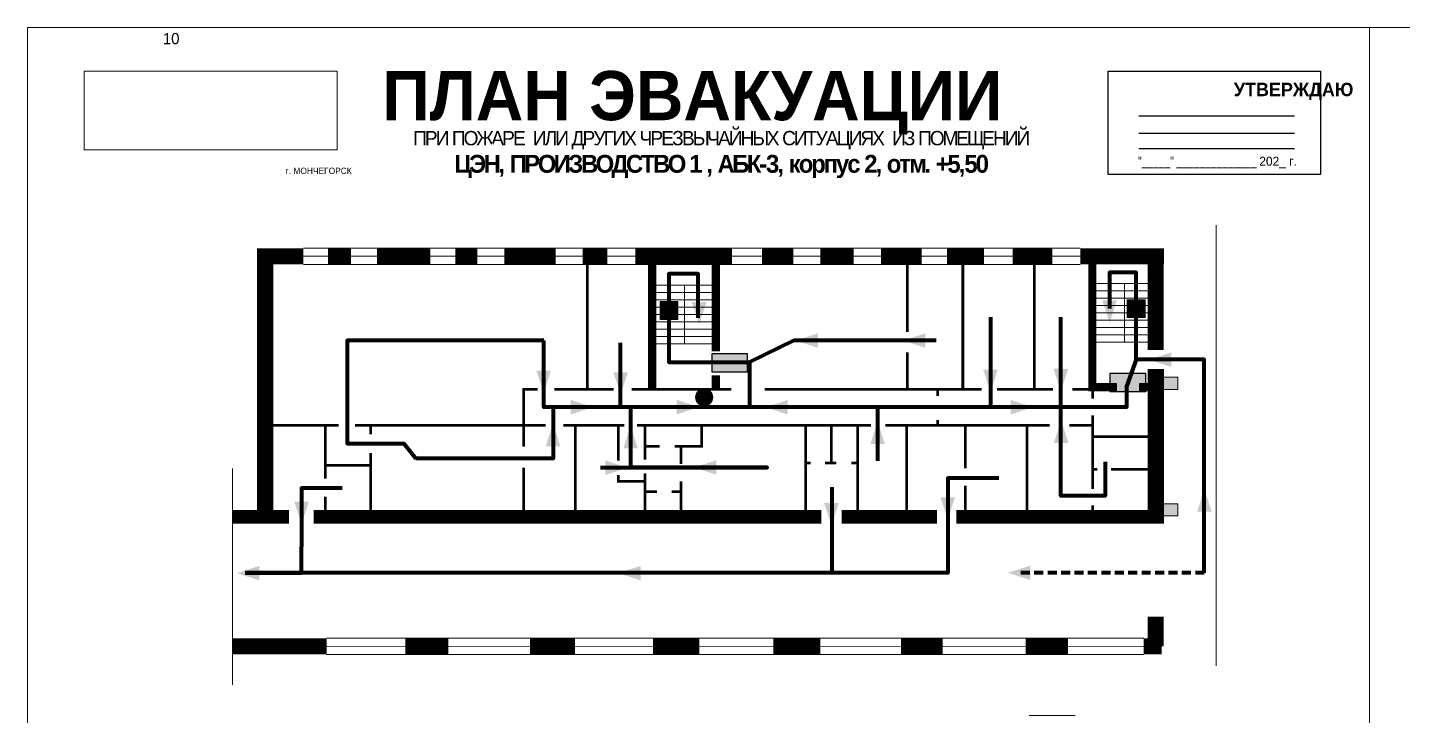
# Model space of a CAD drawing. Header units: millimetres. Extents: x 13810 to 67229, y 12374 to 21950.
# Drawn here: x 38162 to 38777, y 15427 to 15734 of the extents above; entities that cross this region are included whole.
import ezdxf

# ---------------------------------------------------------------- set-up
doc = ezdxf.new("R2010")
doc.units = ezdxf.units.MM
doc.linetypes.add('{ Wide Dash }', pattern=[12, 4, -2, 4, -2])
doc.layers.add('План_Штампы', color=7, linetype='Continuous')
doc.styles.add('обычный', font='arial.ttf')
picture_1 = doc.add_image_def('image1.jpg', size_in_pixel=(337, 105))

# ---------------------------------------------------------------- blocks, each defined once
blk = doc.blocks.new('A$C7B4425F7')
at = {"true_color": 0xffffff}
blk.add_hatch(color=7, dxfattribs=at).paths.add_polyline_path([(0, 0), (-16, 0), (-16, -8), (0, -8)])
h = blk.add_hatch(color=126)
h.paths.add_polyline_path([(-0.2, -0.2), (-15.8, -0.2), (-15.8, -7.8), (-0.2, -7.8)])
h.paths.add_polyline_path([(-11.76, -2.03), (-11.76, -3.66), (-11.17, -3.66, -0.568275), (-11.17, -6.18), (-12.58, -6.18), (-12.58, -2.03)], flags=16)
h.paths.add_polyline_path([(-13.33, -4.12, -0.495768), (-13.59, -6.18), (-15.03, -6.18), (-15.03, -2.03), (-13.59, -2.03, -0.487973)], flags=16)
h.paths.add_polyline_path([(-10.25, -2.03), (-9.48, -2.03), (-9.48, -6.18), (-10.25, -6.18)], flags=16)
h.paths.add_polyline_path([(-13.84, -3.69), (-14.24, -3.69), (-14.24, -3.03), (-13.9, -3.03, -0.692621)], flags=0)
h.paths.add_polyline_path([(-9.15, -2.03), (-8.4, -2.03), (-8.04, -3.07), (-7.68, -2.03), (-6.93, -2.03), (-7.64, -4.1), (-6.93, -6.18), (-7.68, -6.18), (-8.04, -5.14), (-8.4, -6.18), (-9.15, -6.18), (-8.44, -4.1)], flags=16)
h.paths.add_polyline_path([(-11.76, -4.46), (-11.42, -4.46, -0.692621), (-11.36, -5.12), (-11.76, -5.12)], flags=0)
h.paths.add_polyline_path([(-13.9, -5.2), (-14.24, -5.2), (-14.24, -4.55), (-13.84, -4.55, -0.708038)], flags=0)
edge = h.paths.add_edge_path(flags=16)
edge.add_ellipse((-5.51, -4.08), major_axis=(0, 2.05), ratio=0.586184, start_angle=0, end_angle=360)
edge = h.paths.add_edge_path(flags=0)
edge.add_ellipse((-5.51, -4.08), major_axis=(0, 1.14), ratio=0.454828, start_angle=0, end_angle=360)
h.paths.add_polyline_path([(-4.13, -4.96, 0.377264), (-3.48, -4.52, 0.0555), (-3.16, -2.03), (-1.66, -2.03), (-1.66, -4.96), (-0.96, -4.96), (-0.96, -7.01), (-1.75, -7.01), (-1.75, -6.18), (-3.3, -6.18), (-3.3, -7.02), (-4.13, -7.02)], flags=16)
h.paths.add_polyline_path([(-2.73, -2.91), (-2.28, -2.91), (-2.28, -4.96), (-3.05, -4.96, 0.079136)], flags=0)
at = {"color": 126}
blk.add_lwpolyline([(-16, -8), (0, -8), (0, 0), (-16, 0)], close=True, dxfattribs=at)
blk = doc.blocks.new('A$C7B8C2D5B')
at = {"lineweight": 0}
h = blk.add_hatch(color=5, dxfattribs=at)
h.dxf.hatch_style = 1
h.paths.add_polyline_path([(1.4, -3.02, 1), (-2.11, -3.02, 1)])
at = {"color": 5, "lineweight": 0}
blk.add_circle((-0.36, -3.02), 1.75, dxfattribs=at)
blk = doc.blocks.new('вниз')
at = {"lineweight": 0, "true_color": 0xffffff}
h = blk.add_hatch(color=7, dxfattribs=at)
h.dxf.hatch_style = 1
h.paths.add_polyline_path([(40994.51, -4472.22), (40986.51, -4472.22), (40986.51, -4480.22), (40994.51, -4480.22)])
h.paths.add_polyline_path([(40994.31, -4472.42), (40994.31, -4480.01), (40986.71, -4480.01), (40986.71, -4472.42)], flags=16)
h.paths.add_polyline_path([(40988.43, -4473.53), (40989.43, -4473.53), (40990.19, -4473.96), (40990.19, -4474.6), (40991, -4474.6), (40991, -4475.06), (40989.73, -4475.06), (40989.73, -4474.46), (40989.3, -4475.18), (40990.17, -4475.7), (40990.17, -4477.11), (40989.63, -4477.11), (40989.63, -4476.01), (40988.94, -4475.59), (40988.94, -4476.46), (40988.94, -4476.46), (40987.47, -4476.46), (40987.26, -4476.46), (40987.26, -4475.92), (40988.4, -4475.92), (40988.4, -4475.2), (40989.1, -4473.99), (40988.66, -4473.99), (40988.24, -4474.7), (40987.86, -4474.47), (40988.41, -4473.56)], flags=0)
h.paths.add_polyline_path([(40990.55, -4473.29, -1), (40989.69, -4473.29, -1)], flags=0)
h.paths.add_polyline_path([(40988.85, -4476.89), (40988.85, -4477.43), (40990.1, -4477.43), (40990.1, -4477.99), (40991.34, -4477.99), (40991.34, -4478.54), (40992.59, -4478.54), (40992.59, -4479.09), (40993.83, -4479.09), (40993.83, -4479.52), (40992.17, -4479.52), (40992.17, -4478.97), (40990.91, -4478.97), (40990.91, -4478.41), (40989.68, -4478.41), (40989.68, -4477.86), (40988.43, -4477.86), (40988.43, -4477.31), (40987.6, -4477.31), (40987.18, -4477.31), (40987.18, -4476.89)], flags=0)
h.paths.add_polyline_path([(40991.61, -4475.33), (40993.12, -4476.2), (40992.9, -4475.27), (40993.48, -4475.6), (40993.83, -4476.88), (40992.56, -4477.22), (40991.97, -4476.88), (40992.9, -4476.61), (40991.38, -4475.74), (40991.58, -4475.39)], flags=0)
h.paths.add_polyline_path([(40990.19, -4473.96), (40989.43, -4473.53), (40988.43, -4473.53), (40988.41, -4473.56), (40987.86, -4474.47), (40988.24, -4474.7), (40988.66, -4473.99), (40989.1, -4473.99), (40988.4, -4475.2), (40988.4, -4475.92), (40987.26, -4475.92), (40987.26, -4476.46), (40987.47, -4476.46), (40988.94, -4476.46), (40988.94, -4476.27), (40988.94, -4475.59), (40989.63, -4476.01), (40989.63, -4477.11), (40990.17, -4477.11), (40990.17, -4475.7), (40989.3, -4475.18), (40989.73, -4474.46), (40989.73, -4475.06), (40991, -4475.06), (40991, -4474.6), (40990.19, -4474.6)], flags=0)
h.paths.add_polyline_path([(40990.55, -4473.29, 1), (40989.69, -4473.29, 1)], flags=0)
h.paths.add_polyline_path([(40991.61, -4475.33), (40991.58, -4475.39), (40991.38, -4475.74), (40992.9, -4476.61), (40991.97, -4476.88), (40992.56, -4477.22), (40993.83, -4476.88), (40993.48, -4475.6), (40992.9, -4475.27), (40993.12, -4476.2)], flags=0)
h.paths.add_polyline_path([(40990.1, -4477.43), (40988.85, -4477.43), (40988.85, -4476.89), (40987.18, -4476.89), (40987.18, -4477.31), (40987.6, -4477.31), (40988.43, -4477.31), (40988.43, -4477.86), (40989.68, -4477.86), (40989.68, -4478.41), (40990.91, -4478.41), (40990.91, -4478.97), (40992.17, -4478.97), (40992.17, -4479.52), (40993.83, -4479.52), (40993.83, -4479.09), (40992.59, -4479.09), (40992.59, -4478.54), (40991.34, -4478.54), (40991.34, -4477.99), (40990.1, -4477.99)], flags=0)
at = {"lineweight": 0}
h = blk.add_hatch(color=126, dxfattribs=at)
h.dxf.hatch_style = 1
h.paths.add_polyline_path([(40994.31, -4472.42), (40986.71, -4472.42), (40986.71, -4480.01), (40994.31, -4480.01)])
h.paths.add_polyline_path([(40988.43, -4473.53), (40989.43, -4473.53), (40990.19, -4473.96), (40990.19, -4474.6), (40991, -4474.6), (40991, -4475.06), (40989.73, -4475.06), (40989.73, -4474.46), (40989.3, -4475.18), (40990.17, -4475.7), (40990.17, -4477.11), (40989.63, -4477.11), (40989.63, -4476.01), (40988.94, -4475.59), (40988.94, -4476.46), (40988.94, -4476.46), (40987.47, -4476.46), (40987.26, -4476.46), (40987.26, -4475.92), (40988.4, -4475.92), (40988.4, -4475.2), (40989.1, -4473.99), (40988.66, -4473.99), (40988.24, -4474.7), (40987.86, -4474.47), (40988.41, -4473.56)], flags=16)
h.paths.add_polyline_path([(40990.55, -4473.29, -1), (40989.69, -4473.29, -1)], flags=16)
h.paths.add_polyline_path([(40988.85, -4476.89), (40988.85, -4477.43), (40990.1, -4477.43), (40990.1, -4477.99), (40991.34, -4477.99), (40991.34, -4478.54), (40992.59, -4478.54), (40992.59, -4479.09), (40993.83, -4479.09), (40993.83, -4479.52), (40992.17, -4479.52), (40992.17, -4478.97), (40990.91, -4478.97), (40990.91, -4478.41), (40989.68, -4478.41), (40989.68, -4477.86), (40988.43, -4477.86), (40988.43, -4477.31), (40987.6, -4477.31), (40987.18, -4477.31), (40987.18, -4476.89)], flags=16)
h.paths.add_polyline_path([(40991.61, -4475.33), (40993.12, -4476.2), (40992.9, -4475.27), (40993.48, -4475.6), (40993.83, -4476.88), (40992.56, -4477.22), (40991.97, -4476.88), (40992.9, -4476.61), (40991.38, -4475.74), (40991.58, -4475.39)], flags=16)
at = {"lineweight": 0, "true_color": 0xffffff}
h = blk.add_hatch(color=7, dxfattribs=at)
h.dxf.hatch_style = 1
h.paths.add_polyline_path([(40989.73, -4474.46), (40989.73, -4475.06), (40991, -4475.06), (40991, -4474.6), (40990.19, -4474.6), (40990.19, -4473.96), (40989.43, -4473.53), (40988.43, -4473.53), (40988.41, -4473.56), (40987.86, -4474.47), (40988.24, -4474.7), (40988.66, -4473.99), (40989.1, -4473.99), (40988.4, -4475.2), (40988.4, -4475.92), (40987.26, -4475.92), (40987.26, -4476.46), (40987.47, -4476.46), (40988.94, -4476.46), (40988.94, -4475.59), (40989.63, -4476.01), (40989.63, -4477.11), (40990.17, -4477.11), (40990.17, -4475.7), (40989.3, -4475.18)])
h.paths.add_polyline_path([(40989.69, -4473.29, 1), (40990.55, -4473.29, 1)])
h.paths.add_polyline_path([(40991.61, -4475.33), (40991.58, -4475.39), (40991.38, -4475.74), (40992.9, -4476.61), (40991.97, -4476.88), (40992.56, -4477.22), (40993.83, -4476.88), (40993.48, -4475.6), (40992.9, -4475.27), (40993.12, -4476.2)])
h.paths.add_polyline_path([(40990.1, -4477.43), (40988.85, -4477.43), (40988.85, -4476.89), (40987.18, -4476.89), (40987.18, -4477.31), (40987.6, -4477.31), (40988.43, -4477.31), (40988.43, -4477.86), (40989.68, -4477.86), (40989.68, -4478.41), (40990.91, -4478.41), (40990.91, -4478.97), (40992.17, -4478.97), (40992.17, -4479.52), (40993.83, -4479.52), (40993.83, -4479.09), (40992.59, -4479.09), (40992.59, -4478.54), (40991.34, -4478.54), (40991.34, -4477.99), (40990.1, -4477.99)])
at = {"color": 126, "lineweight": 0}
for points in [[(40986.51, -4472.22), (40994.51, -4472.22), (40994.51, -4480.22), (40986.51, -4480.22)], [(40986.71, -4472.42), (40994.31, -4472.42), (40994.31, -4480.01), (40986.71, -4480.01)]]:
    blk.add_lwpolyline(points, close=True, dxfattribs=at)
for points in [[(40987.47, -4476.46), (40987.26, -4476.46), (40987.26, -4475.92), (40988.4, -4475.92), (40988.4, -4475.2), (40989.1, -4473.99), (40988.66, -4473.99), (40988.24, -4474.7), (40987.86, -4474.47), (40988.41, -4473.56), (40988.43, -4473.53), (40989.43, -4473.53), (40990.19, -4473.96), (40990.19, -4474.6), (40991, -4474.6), (40991, -4475.06), (40989.73, -4475.06), (40989.73, -4474.46), (40989.3, -4475.18), (40990.17, -4475.7), (40990.17, -4477.11), (40989.63, -4477.11), (40989.63, -4476.01), (40988.94, -4475.59), (40988.94, -4476.46)], [(40987.6, -4477.31), (40987.18, -4477.31), (40987.18, -4476.89), (40988.85, -4476.89), (40988.85, -4477.43), (40990.1, -4477.43), (40990.1, -4477.99), (40991.34, -4477.99), (40991.34, -4478.54), (40992.59, -4478.54), (40992.59, -4479.09), (40993.83, -4479.09), (40993.83, -4479.52), (40992.17, -4479.52), (40992.17, -4478.97), (40990.91, -4478.97), (40990.91, -4478.41), (40989.68, -4478.41), (40989.68, -4477.86), (40988.43, -4477.86), (40988.43, -4477.31), (40987.6, -4477.31)], [(40987.47, -4476.46), (40988.94, -4476.46), (40988.94, -4476.27)], [(40991.58, -4475.39), (40991.38, -4475.74), (40992.9, -4476.61), (40991.97, -4476.88), (40992.56, -4477.22), (40993.83, -4476.88), (40993.48, -4475.6), (40992.9, -4475.27), (40993.12, -4476.2), (40991.61, -4475.33), (40991.58, -4475.39)]]:
    blk.add_lwpolyline(points, dxfattribs=at)
blk.add_circle((40990.12, -4473.29), 0.432, dxfattribs=at)
blk = doc.blocks.new('вниз 3')
at = {"lineweight": 0, "true_color": 0xffffff}
h = blk.add_hatch(color=7, dxfattribs=at)
h.dxf.hatch_style = 1
h.paths.add_polyline_path([(40997.5, -4475.69), (40997.25, -4475.28), (40995.76, -4476.15), (40995.97, -4475.23), (40995.39, -4475.56), (40995.05, -4476.83), (40996.33, -4477.17), (40996.91, -4476.83), (40996, -4476.55)], flags=0)
h.paths.add_polyline_path([(40999.81, -4473.95), (41000.22, -4473.95), (41000.64, -4474.67), (41001.03, -4474.43), (41000.46, -4473.49), (41000.42, -4473.49), (40999.43, -4473.49), (40998.68, -4473.92), (40998.68, -4474.57), (40997.88, -4474.57), (40997.88, -4475), (40999.14, -4475), (40999.14, -4474.43), (40999.14, -4474.38), (40999.59, -4475.15), (40998.72, -4475.67), (40998.72, -4477.06), (40999.24, -4477.06), (40999.24, -4475.96), (40999.95, -4475.56), (40999.95, -4476.43), (41001.61, -4476.43), (41001.61, -4475.88), (41000.47, -4475.88), (41000.47, -4475.12)], flags=0)
h.paths.add_polyline_path([(40999.2, -4473.24, 1), (40998.35, -4473.24, 1)], flags=0)
h.paths.add_polyline_path([(41000.46, -4477.26), (41001.69, -4477.26), (41001.69, -4476.84), (41000.03, -4476.84), (41000.03, -4477.39), (40998.78, -4477.39), (40998.78, -4477.95), (40997.53, -4477.95), (40997.53, -4478.5), (40996.29, -4478.5), (40996.29, -4479.06), (40995.05, -4479.06), (40995.05, -4479.48), (40995.29, -4479.48), (40996.72, -4479.48), (40996.72, -4478.92), (40997.97, -4478.92), (40997.97, -4478.36), (40999.2, -4478.36), (40999.2, -4477.81), (41000.46, -4477.81)], flags=0)
h.paths.add_polyline_path([(41002.37, -4472.17), (40994.37, -4472.17), (40994.37, -4480.17), (41002.37, -4480.17)])
h.paths.add_polyline_path([(41002.16, -4479.96), (40994.57, -4479.96), (40994.57, -4472.37), (41002.16, -4472.37)], flags=16)
h.paths.add_polyline_path([(41001.61, -4475.88), (41001.61, -4476.43), (40999.95, -4476.43), (40999.95, -4475.56), (40999.24, -4475.96), (40999.24, -4477.06), (40998.72, -4477.06), (40998.72, -4475.67), (40999.59, -4475.15), (40999.14, -4474.38), (40999.14, -4474.43), (40999.14, -4475), (40997.88, -4475), (40997.88, -4474.57), (40998.68, -4474.57), (40998.68, -4473.92), (40999.43, -4473.49), (41000.42, -4473.49), (41000.46, -4473.49), (41001.03, -4474.43), (41000.64, -4474.67), (41000.22, -4473.95), (40999.81, -4473.95), (41000.47, -4475.12), (41000.47, -4475.88)], flags=0)
h.paths.add_polyline_path([(41001.69, -4476.84), (41001.69, -4477.26), (41000.46, -4477.26), (41000.46, -4477.81), (40999.2, -4477.81), (40999.2, -4478.36), (40997.97, -4478.36), (40997.97, -4478.92), (40996.72, -4478.92), (40996.72, -4479.48), (40995.05, -4479.48), (40995.05, -4479.06), (40996.29, -4479.06), (40996.29, -4478.5), (40997.53, -4478.5), (40997.53, -4477.95), (40998.78, -4477.95), (40998.78, -4477.39), (41000.03, -4477.39), (41000.03, -4476.84)], flags=0)
h.paths.add_polyline_path([(40998.35, -4473.24, -1), (40999.2, -4473.24, -1)], flags=0)
h.paths.add_polyline_path([(40997.5, -4475.69), (40996, -4476.55), (40996.91, -4476.83), (40996.33, -4477.17), (40995.05, -4476.83), (40995.39, -4475.56), (40995.97, -4475.23), (40995.76, -4476.15), (40997.25, -4475.28)], flags=0)
at = {"lineweight": 0}
h = blk.add_hatch(color=126, dxfattribs=at)
h.dxf.hatch_style = 1
h.paths.add_polyline_path([(41002.16, -4472.37), (40994.57, -4472.37), (40994.57, -4479.96), (41002.16, -4479.96)])
h.paths.add_polyline_path([(40995.97, -4475.23), (40995.76, -4476.15), (40997.25, -4475.28), (40997.5, -4475.69), (40996, -4476.55), (40996.91, -4476.83), (40996.33, -4477.17), (40995.05, -4476.83), (40995.39, -4475.56)], flags=16)
h.paths.add_polyline_path([(40997.88, -4474.57), (40998.68, -4474.57), (40998.68, -4473.92), (40999.43, -4473.49), (41000.42, -4473.49), (41000.46, -4473.49), (41001.03, -4474.43), (41000.64, -4474.67), (41000.22, -4473.95), (40999.81, -4473.95), (41000.47, -4475.12), (41000.47, -4475.88), (41001.61, -4475.88), (41001.61, -4476.43), (40999.95, -4476.43), (40999.95, -4475.56), (40999.24, -4475.96), (40999.24, -4477.06), (40998.72, -4477.06), (40998.72, -4475.67), (40999.59, -4475.15), (40999.14, -4474.38), (40999.14, -4474.43), (40999.14, -4475), (40997.88, -4475)], flags=16)
h.paths.add_polyline_path([(40998.35, -4473.24, -1), (40999.2, -4473.24, -1)], flags=16)
h.paths.add_polyline_path([(40997.53, -4477.95), (40998.78, -4477.95), (40998.78, -4477.39), (41000.03, -4477.39), (41000.03, -4476.84), (41001.69, -4476.84), (41001.69, -4477.26), (41000.46, -4477.26), (41000.46, -4477.81), (40999.2, -4477.81), (40999.2, -4478.36), (40997.97, -4478.36), (40997.97, -4478.92), (40996.72, -4478.92), (40996.72, -4479.48), (40995.05, -4479.48), (40995.05, -4479.06), (40996.29, -4479.06), (40996.29, -4478.5), (40997.53, -4478.5)], flags=16)
at = {"lineweight": 0, "true_color": 0xffffff}
h = blk.add_hatch(color=7, dxfattribs=at)
h.dxf.hatch_style = 1
h.paths.add_polyline_path([(40999.2, -4473.24, 1), (40998.35, -4473.24, 1)])
h.paths.add_polyline_path([(40999.81, -4473.95), (41000.22, -4473.95), (41000.64, -4474.67), (41001.03, -4474.43), (41000.46, -4473.49), (41000.42, -4473.49), (40999.43, -4473.49), (40998.68, -4473.92), (40998.68, -4474.57), (40997.88, -4474.57), (40997.88, -4475), (40999.14, -4475), (40999.14, -4474.43), (40999.14, -4474.38), (40999.59, -4475.15), (40998.72, -4475.67), (40998.72, -4477.06), (40999.24, -4477.06), (40999.24, -4475.96), (40999.95, -4475.56), (40999.95, -4476.43), (41001.61, -4476.43), (41001.61, -4475.88), (41000.47, -4475.88), (41000.47, -4475.12)])
h.paths.add_polyline_path([(40999.2, -4477.81), (41000.46, -4477.81), (41000.46, -4477.26), (41001.69, -4477.26), (41001.69, -4476.84), (41000.03, -4476.84), (41000.03, -4477.39), (40998.78, -4477.39), (40998.78, -4477.95), (40997.53, -4477.95), (40997.53, -4478.5), (40996.29, -4478.5), (40996.29, -4479.06), (40995.05, -4479.06), (40995.05, -4479.48), (40995.29, -4479.48), (40996.72, -4479.48), (40996.72, -4478.92), (40997.97, -4478.92), (40997.97, -4478.36), (40999.2, -4478.36)])
h.paths.add_polyline_path([(40997.5, -4475.69), (40997.25, -4475.28), (40995.76, -4476.15), (40995.97, -4475.23), (40995.39, -4475.56), (40995.05, -4476.83), (40996.33, -4477.17), (40996.91, -4476.83), (40996, -4476.55)])
at = {"color": 126, "lineweight": 0}
for points in [[(40994.37, -4472.17), (41002.37, -4472.17), (41002.37, -4480.17), (40994.37, -4480.17)], [(40994.57, -4472.37), (41002.16, -4472.37), (41002.16, -4479.96), (40994.57, -4479.96)]]:
    blk.add_lwpolyline(points, close=True, dxfattribs=at)
for points in [[(40999.14, -4474.43), (40999.14, -4475), (40997.88, -4475), (40997.88, -4474.57), (40998.68, -4474.57), (40998.68, -4473.92), (40999.43, -4473.49), (41000.42, -4473.49), (41000.46, -4473.49), (41001.03, -4474.43), (41000.64, -4474.67), (41000.22, -4473.95), (40999.81, -4473.95), (41000.47, -4475.12), (41000.47, -4475.88), (41001.61, -4475.88), (41001.61, -4476.43), (40999.95, -4476.43), (40999.95, -4475.56), (40999.24, -4475.96), (40999.24, -4477.06), (40998.72, -4477.06), (40998.72, -4475.67), (40999.59, -4475.15), (40999.14, -4474.38), (40999.14, -4474.43)], [(40995.05, -4476.83), (40995.39, -4475.56), (40995.97, -4475.23), (40995.76, -4476.15), (40997.25, -4475.28), (40997.5, -4475.69), (40996, -4476.55), (40996.91, -4476.83), (40996.33, -4477.17), (40995.05, -4476.83)], [(40995.29, -4479.48), (40995.05, -4479.48), (40995.05, -4479.06), (40996.29, -4479.06), (40996.29, -4478.5), (40997.53, -4478.5), (40997.53, -4477.95), (40998.78, -4477.95), (40998.78, -4477.39), (41000.03, -4477.39), (41000.03, -4476.84), (41001.69, -4476.84), (41001.69, -4477.26), (41000.46, -4477.26), (41000.46, -4477.81), (40999.2, -4477.81), (40999.2, -4478.36), (40997.97, -4478.36), (40997.97, -4478.92), (40996.72, -4478.92), (40996.72, -4479.48), (40995.05, -4479.48)]]:
    blk.add_lwpolyline(points, dxfattribs=at)
blk.add_circle((40998.77, -4473.24), 0.426, dxfattribs=at)

msp = doc.modelspace()

# ---------------------------------------------------------------- hatches: boundary and pattern name
at = {"lineweight": 0}
h = msp.add_hatch(color=256, dxfattribs=at)
h.dxf.hatch_style = 1
h.paths.add_polyline_path([(38676.49, 15572.34), (38676.49, 15577.76), (38668.53, 15577.76), (38668.53, 15572.34)])
h = msp.add_hatch(color=256, dxfattribs=at)
h.dxf.hatch_style = 1
h.paths.add_polyline_path([(38676.49, 15515.81), (38676.49, 15521.23), (38668.53, 15521.23), (38668.53, 15515.81)])

# ---------------------------------------------------------------- linework, layer by layer
at = {"color": 126, "lineweight": 0, "true_color": 0x008754}
for points in [[(38162.27, 15734.05), (38762.27, 15734.05), (38762.27, 15339.05), (38162.27, 15339.05)], [(38162.27, 15734.05), (38762.27, 15734.05), (38762.27, 15339.05), (38162.27, 15339.05)], [(38162.27, 15734.05), (38762.27, 15734.05), (38762.27, 15339.05), (38162.27, 15339.05)], [(38162.27, 15734.05), (38762.27, 15734.05), (38762.27, 15339.05), (38162.27, 15339.05)], [(38762.27, 15734.05), (39362.27, 15734.05), (39362.27, 15339.05), (38762.27, 15339.05)], [(38762.27, 15734.05), (39362.27, 15734.05), (39362.27, 15339.05), (38762.27, 15339.05)], [(38762.27, 15734.05), (39362.27, 15734.05), (39362.27, 15339.05), (38762.27, 15339.05)], [(38762.27, 15734.05), (39362.27, 15734.05), (39362.27, 15339.05), (38762.27, 15339.05)]]:
    msp.add_lwpolyline(points, close=True, dxfattribs=at)
msp.add_lwpolyline([(38645.35, 15714.62), (38740.36, 15714.62), (38740.36, 15668.42), (38645.35, 15668.42)], close=True)
for points in [[(38659.11, 15694.58), (38728.63, 15694.58)], [(38659.11, 15686.82), (38728.63, 15686.82)], [(38659.11, 15680.03), (38728.63, 15680.03)]]:
    msp.add_lwpolyline(points)
at = {"lineweight": 0}
for points in [[(38693.71, 15645.76), (38693.71, 15448.88)], [(38632.88, 15635.44), (38285.6, 15635.44)], [(38632.88, 15631.82), (38285.6, 15631.82)], [(38632.88, 15628.2), (38285.6, 15628.2)], [(38470.01, 15618.97), (38441.86, 15618.97)], [(38470.01, 15615.69), (38441.86, 15615.69)], [(38441.86, 15615.69), (38470.01, 15615.69)], [(38456.06, 15592.72), (38456.06, 15618.97)], [(38666.66, 15619.67), (38638.51, 15619.67)], [(38666.66, 15616.39), (38638.51, 15616.39)], [(38638.51, 15616.39), (38666.66, 15616.39)], [(38652.71, 15593.41), (38652.71, 15619.67)], [(38470.01, 15612.41), (38441.86, 15612.41)], [(38441.86, 15612.41), (38470.01, 15612.41)], [(38470.01, 15609.13), (38441.86, 15609.13)], [(38441.86, 15609.13), (38470.01, 15609.13)], [(38666.66, 15613.11), (38638.51, 15613.11)], [(38638.51, 15613.11), (38666.66, 15613.11)], [(38666.66, 15609.82), (38638.51, 15609.82)], [(38638.51, 15609.82), (38666.66, 15609.82)], [(38470.01, 15605.85), (38441.86, 15605.85)], [(38441.86, 15605.85), (38470.01, 15605.85)], [(38470.01, 15602.56), (38441.86, 15602.56)], [(38441.86, 15602.56), (38470.01, 15602.56)], [(38666.66, 15606.54), (38638.51, 15606.54)], [(38638.51, 15606.54), (38666.66, 15606.54)], [(38666.66, 15603.26), (38638.51, 15603.26)], [(38638.51, 15603.26), (38666.66, 15603.26)], [(38470.01, 15599.28), (38441.86, 15599.28)], [(38441.86, 15599.28), (38470.01, 15599.28)], [(38470.01, 15596), (38441.86, 15596)], [(38441.86, 15596), (38470.01, 15596)], [(38666.66, 15599.98), (38638.51, 15599.98)], [(38638.51, 15599.98), (38666.66, 15599.98)], [(38666.66, 15596.69), (38638.51, 15596.69)], [(38638.51, 15596.69), (38666.66, 15596.69)], [(38441.86, 15592.72), (38470.01, 15592.72)], [(38638.51, 15593.41), (38666.66, 15593.41)], [(38676.49, 15572.34), (38668.53, 15572.34), (38668.53, 15577.76), (38676.49, 15577.76), (38676.49, 15572.34)], [(38253.84, 15457.53), (38253.84, 15537), (38253.84, 15440.39)], [(38676.49, 15515.81), (38668.53, 15515.81), (38668.53, 15521.23), (38676.49, 15521.23), (38676.49, 15515.81)], [(38661.31, 15461.16), (38296.01, 15461.16)], [(38661.31, 15457.54), (38296.01, 15457.53)], [(38661.31, 15453.92), (38296.01, 15453.92)], [(38630.58, 15426.63), (38610.02, 15426.63)]]:
    msp.add_lwpolyline(points, dxfattribs=at)
for points, const_width in [([(38285.6, 15631.82), (38268.48, 15631.82), (38268.48, 15515.43)], 7.23), ([(38306.82, 15631.82), (38296.59, 15631.82)], 7.23), ([(38342.35, 15631.82), (38318.57, 15631.82)], 7.23), ([(38363.3, 15631.82), (38353.59, 15631.82)], 7.23), ([(38398.41, 15631.82), (38375.41, 15631.82)], 7.23), ([(38421.42, 15631.82), (38410.43, 15631.82)], 7.23), ([(38412.61, 15572.4), (38412.61, 15631.82)], 1.2), ([(38477.22, 15631.82), (38434.02, 15631.82)], 7.23), ([(38441.52, 15572.4), (38441.52, 15631.82)], 3.61), ([(38470.01, 15589.3), (38470.01, 15631.82)], 3.61), ([(38504.7, 15631.82), (38490.65, 15631.82)], 7.23), ([(38531.54, 15631.82), (38516.72, 15631.82)], 7.23), ([(38561.96, 15631.82), (38543.81, 15631.82)], 7.23), ([(38555.64, 15598.05), (38555.64, 15631.82)], 1.2), ([(38589.94, 15631.82), (38573.33, 15631.82)], 7.23), ([(38580.42, 15572.4), (38580.42, 15631.82)], 1.2), ([(38620.36, 15631.82), (38602.72, 15631.82)], 7.23), ([(38612.35, 15572.4), (38612.35, 15631.82)], 1.2), ([(38632.88, 15631.82), (38670.3, 15631.82)], 7.23), ([(38649.34, 15573.33), (38638.32, 15573.33), (38638.32, 15631.82)], 3.61), ([(38666.66, 15589.92), (38666.66, 15633.46)], 7.23), ([(38555.64, 15572.4), (38555.64, 15588.9)], 1.2), ([(38667.37, 15581.5), (38667.37, 15515.43), (38577.58, 15515.43)], 6.02), ([(38666.66, 15581.5), (38666.66, 15515.43)], 7.23), ([(38470.01, 15572.4), (38470.01, 15578.56)], 3.61), ([(38390.27, 15572.4), (38384.11, 15572.4), (38384.11, 15546.7)], 1.2), ([(38424.39, 15572.4), (38397.83, 15572.4)], 1.2), ([(38476.87, 15572.4), (38432.37, 15572.4)], 1.2), ([(38588.78, 15572.4), (38491.81, 15572.4)], 1.2), ([(38569.17, 15569.38), (38569.17, 15572.4)], 1.2), ([(38620.78, 15572.4), (38595.67, 15572.4)], 1.2), ([(38638.49, 15568.25), (38638.49, 15572.4), (38629.38, 15572.4)], 1.2), ([(38667.37, 15573.33), (38659.14, 15573.33)], 3.61), ([(38569.17, 15556.29), (38569.17, 15558.64)], 1.2), ([(38638.49, 15560.71), (38638.49, 15527.88)], 1.2), ([(38301.33, 15556.29), (38268.48, 15556.29)], 1.2), ([(38295.35, 15532.44), (38295.35, 15556.29)], 1.2), ([(38393.96, 15556.29), (38308.72, 15556.29)], 1.2), ([(38315.75, 15556.29), (38315.75, 15552.33)], 1.2), ([(38429.03, 15556.29), (38401.77, 15556.29)], 1.2), ([(38407.22, 15556.29), (38407.22, 15515.43)], 1.2), ([(38426.39, 15540.54), (38426.39, 15556.29)], 1.2), ([(38539.4, 15556.29), (38434.71, 15556.29)], 1.2), ([(38438.35, 15540.89), (38438.35, 15556.29)], 1.2), ([(38463.6, 15556.29), (38463.6, 15546.85), (38451.58, 15546.85)], 1.2), ([(38510.22, 15515.43), (38510.22, 15556.29)], 1.2), ([(38521.65, 15539.46), (38521.65, 15556.29)], 1.2), ([(38533.42, 15556.29), (38533.42, 15515.43)], 1.2), ([(38619.2, 15556.29), (38545.75, 15556.29)], 1.2), ([(38555.29, 15556.29), (38555.29, 15515.43)], 1.2), ([(38581.47, 15556.29), (38581.47, 15537.01)], 1.2), ([(38609.15, 15556.29), (38609.15, 15515.43)], 1.2), ([(38638.49, 15556.29), (38628.03, 15556.29)], 1.2), ([(38444.86, 15546.85), (38438.35, 15546.85)], 1.2), ([(38454.4, 15546.85), (38454.4, 15538.94)], 1.2), ([(38638.49, 15551.25), (38667.37, 15551.25)], 1.2), ([(38315.75, 15543.88), (38315.75, 15515.43)], 1.2), ([(38510.22, 15539.46), (38512.33, 15539.46)], 1.2), ([(38518.83, 15539.46), (38523.93, 15539.46)], 1.2), ([(38530.61, 15539.46), (38533.42, 15539.46)], 1.2), ([(38315.75, 15538.43), (38295.35, 15538.43)], 1.2), ([(38384.11, 15537.37), (38384.11, 15515.43)], 1.2), ([(38438.35, 15531.21), (38426.39, 15531.21), (38426.39, 15534.02)], 1.2), ([(38438.35, 15534.9), (38438.35, 15515.43)], 1.2), ([(38638.49, 15536.66), (38640.53, 15536.66)], 1.2), ([(38646.67, 15536.66), (38667.37, 15536.66)], 1.2), ([(38454.4, 15531.19), (38454.4, 15515.43)], 1.2), ([(38581.47, 15529.27), (38581.47, 15515.43)], 1.2), ([(38295.35, 15524.34), (38295.35, 15515.43)], 1.2), ([(38443.63, 15526.63), (38438.35, 15526.63)], 1.2), ([(38454.4, 15526.63), (38450.31, 15526.63)], 1.2), ([(38253.84, 15515.43), (38279.14, 15515.43)], 6.02), ([(38290.13, 15515.43), (38517.14, 15515.43)], 6.02), ([(38526.22, 15515.43), (38568.91, 15515.43)], 6.02), ([(38638.49, 15520.51), (38638.49, 15515.43)], 1.2), ([(38666.66, 15457.53), (38666.66, 15470.79)], 7.23), ([(38296.01, 15457.53), (38253.84, 15457.53)], 7.23), ([(38350.36, 15457.53), (38331.19, 15457.53)], 7.23), ([(38407.1, 15457.53), (38386.91, 15457.53)], 7.23), ([(38462.65, 15457.53), (38441.95, 15457.53)], 7.23), ([(38516.72, 15457.53), (38495.76, 15457.53)], 7.23), ([(38571.42, 15457.53), (38552.76, 15457.53)], 7.23), ([(38627.37, 15457.53), (38608.51, 15457.53)], 7.23), ([(38669.31, 15457.53), (38669.31, 15457.53), (38661.31, 15457.53)], 7.23)]:
    msp.add_lwpolyline(points, dxfattribs=dict(at, const_width=const_width))
at = {"color": 126, "lineweight": 100, "true_color": 0x008754}
for points in [[(38462.15, 15604.37), (38462.15, 15623.92), (38448.97, 15623.92), (38448.97, 15584.51), (38485.04, 15584.51), (38485.04, 15564.39)], [(38657.85, 15585.65), (38657.85, 15624.63), (38646.01, 15624.63), (38646.01, 15608.56)], [(38592.88, 15564.39), (38592.88, 15604.57)], [(38624.29, 15564.39), (38624.29, 15604.57)], [(38334.12, 15594.17), (38305.25, 15594.17), (38305.25, 15548.13), (38330.55, 15548.13), (38335.89, 15541.42)], [(38393.04, 15594.17), (38334.12, 15594.17)], [(38397.21, 15564.39), (38393.04, 15564.39), (38393.04, 15594.17)], [(38427.38, 15564.39), (38427.38, 15593.17)], [(38568.55, 15594.15), (38504.84, 15594.15), (38485.04, 15584.51)], [(38657.85, 15585.65), (38653.52, 15573.71), (38653.52, 15564.39), (38397.21, 15564.39), (38397.21, 15541.42), (38335.89, 15541.42)], [(38688.37, 15490.38), (38688.37, 15585.65), (38657.85, 15585.65)], [(38418.49, 15537.4), (38493, 15537.4), (38431.96, 15537.4), (38431.96, 15564.39)], [(38542.48, 15540.46), (38542.48, 15564.39)], [(38644.08, 15540), (38644.08, 15524.73), (38624.29, 15524.73), (38624.29, 15564.39)], [(38596.44, 15532.64), (38573.67, 15532.64), (38573.67, 15490.38), (38259.51, 15490.38)], [(38302.9, 15528.22), (38284.81, 15528.22), (38284.81, 15501.93)], [(38521.79, 15528.61), (38521.79, 15490.38)], [(38259.51, 15490.38), (38284.81, 15490.38), (38284.81, 15501.93)], [(38521.79, 15490.38), (38498.71, 15490.38)]]:
    msp.add_lwpolyline(points, dxfattribs=at)
at = {"color": 126, "linetype": '{ Wide Dash }', "lineweight": 100, "true_color": 0x008754}
msp.add_lwpolyline([(38688.37, 15490.38), (38605.2, 15490.38)], dxfattribs=at)
at = {"layer": 'План_Штампы', "color": 126, "true_color": 0x008754}
for points in [[(38459.27, 15611.35), (38465.8, 15611.35), (38462.58, 15601.34)], [(38642.73, 15612.11), (38649.25, 15612.1), (38646.03, 15602.09)], [(38515.71, 15597.42), (38515.7, 15590.9), (38505.69, 15594.12)], [(38563.71, 15597.45), (38563.71, 15590.93), (38553.69, 15594.15)], [(38673.65, 15588.9), (38673.64, 15582.38), (38663.63, 15585.59)], [(38389.77, 15580.78), (38396.3, 15580.77), (38393.08, 15570.76)], [(38424.12, 15580.02), (38430.65, 15580.01), (38427.43, 15570)], [(38589.5, 15581.17), (38596.02, 15581.16), (38592.8, 15571.15)], [(38620.98, 15581.54), (38627.5, 15581.53), (38624.28, 15571.52)], [(38405.09, 15561.15), (38405.09, 15567.67), (38415.1, 15564.45)], [(38452.54, 15561.15), (38452.55, 15567.68), (38462.56, 15564.46)], [(38502.16, 15567.65), (38502.15, 15561.13), (38492.14, 15564.35)], [(38601.76, 15561.13), (38601.76, 15567.65), (38611.77, 15564.43)], [(38627.66, 15548.43), (38621.14, 15548.44), (38624.36, 15558.45)], [(38400.46, 15546.94), (38393.94, 15546.95), (38397.16, 15556.96)], [(38435.17, 15546.02), (38428.65, 15546.03), (38431.87, 15556.04)], [(38545.62, 15547.93), (38539.1, 15547.94), (38542.32, 15557.95)], [(38420.55, 15534.07), (38420.56, 15540.59), (38430.57, 15537.38)], [(38470.22, 15540.74), (38470.21, 15534.22), (38460.2, 15537.43)], [(38691.7, 15517.71), (38685.17, 15517.72), (38688.39, 15527.73)], [(38281.53, 15522.16), (38288.05, 15522.15), (38284.83, 15512.14)], [(38518.44, 15521.59), (38524.96, 15521.58), (38521.74, 15511.57)], [(38570.4, 15524.11), (38576.92, 15524.1), (38573.7, 15514.09)], [(38265.94, 15493.52), (38265.93, 15487), (38255.92, 15490.22)], [(38436.4, 15493.52), (38436.39, 15487), (38426.38, 15490.22)], [(38610.64, 15493.67), (38610.63, 15487.15), (38600.62, 15490.37)]]:
    msp.add_solid(points, dxfattribs=at)

# ---------------------------------------------------------------- block references
at = {"color": 126, "true_color": 0x008754}
for name, p in [('вниз', (-2541.47, 20083.79)), ('вниз 3', (-2340.44, 20084.61))]:
    msp.add_blockref(name, p, dxfattribs=at)
at = {"xscale": 2.177419353276491, "yscale": 2.177419353276491, "zscale": 2.177419353276491}
msp.add_blockref('A$C7B8C2D5B', (38465.57, 15575.38), dxfattribs=at)
at = {"layer": 'План_Штампы'}
for p in [(38484.16, 15588.26), (38662.2, 15579.42)]:
    msp.add_blockref('A$C7B4425F7', p, dxfattribs=at)

# ---------------------------------------------------------------- texts
at = {"lineweight": 0, "style": 'обычный'}
for s, insert, char_height, width, attachment_point in [('{\\fProxima Nova Rg|b0|i0|c204|p2;10\\H1.1967x; }', (38226.5, 15729.07), 5, 126.6484, 5), ('{\\fProxima Nova Rg|b1|i0|c204|p2;ПЛАН ЭВАКУАЦИИ}', (38320.89, 15714.62), 22, 493.8901, 1), ('\\pi-18,l18,t18;{\\fProxima Nova Rg|b1|i0|c204|p2;УТВЕРЖДАЮ\\H1.1997x; }', (38728.3, 15705.5), 6, 126.6484, 5), ('{\\fArial Narrow|b0|i0|c204|p34;"_____" ______________ \\fProxima Nova Rg|b0|i0|c204|p2;202_ г. }', (38694.26, 15673.74), 4, 78.6503, 5), ('\\pi-8.4,l8.4,t8.4;{\\fProxima Nova Rg|b0|i0|c204|p2;г. МОНЧЕГОРСК\\H1.1997x; }', (38292.44, 15669.99), 2.8, 126.6484, 5)]:
    msp.add_mtext(s, dxfattribs=dict(at, insert=insert, char_height=char_height, width=width, attachment_point=attachment_point))
at = {"color": 0, "lineweight": 0, "insert": (38472.14, 15687.95), "char_height": 8, "width": 449.2158, "attachment_point": 5, "style": 'обычный'}
msp.add_mtext('{\\fArial Black|b1|i0|c204|p34;\\H2x;\\T0.85;  \\fArial Narrow|b0|i0|c204|p34;\\H0.8x;\\W0.9;\\P\\fProxima Nova Rg|b0|i0|c204|p2;\\H0.5x;\\W1;\\C256;ПРИ ПОЖАРЕ  ИЛИ ДРУГИХ ЧРЕЗВЫЧАЙНЫХ СИТУАЦИЯХ  ИЗ ПОМЕЩЕНИЙ \\fProxima Nova Rg|b1|i0|c204|p2;\\H1.25x;\\PЦЭН, ПРОИЗВОДСТВО 1 , АБК-3, корпус 2, отм. +5,50}', dxfattribs=at)

# ---------------------------------------------------------------- pictures from other files: only their frames are drawn
at = {"color": 7, "lineweight": 0, "true_color": 0xf5f5ff}
image = msp.add_image(picture_1, insert=(38187.63, 15679.38), size_in_units=(113.11, 35.24), dxfattribs=at)
image.dxf.flags = 7

doc.saveas('drawing.dxf')
